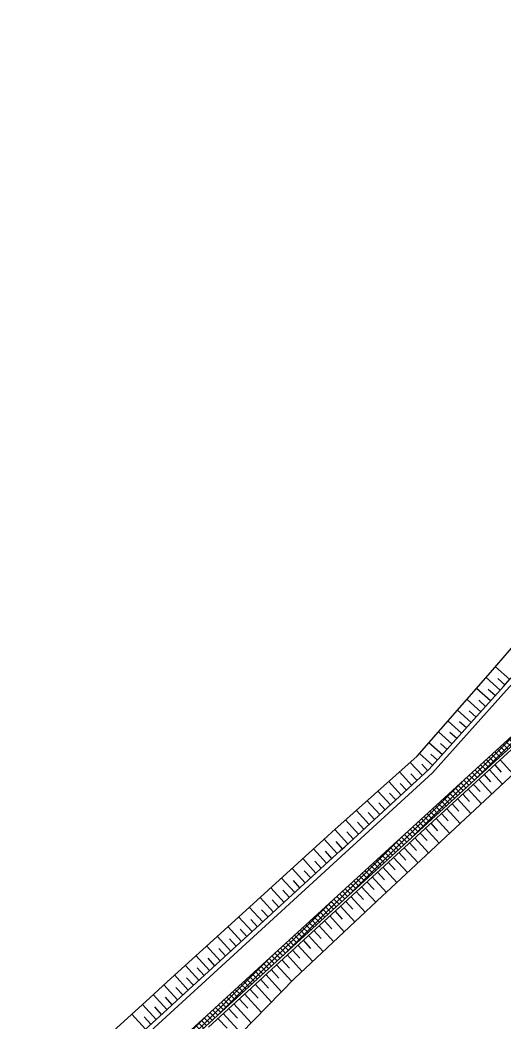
# Model space of a CAD drawing. Header units: metres. Extents: x 2302534 to 2308412, y 452340 to 454783.
# Drawn here: x 2307906.1 to 2308006.9, y 454365.2 to 454573.6 of the extents above; entities that cross this region are included whole.
import ezdxf

# ---------------------------------------------------------------- set-up
doc = ezdxf.new("R2010")
doc.units = ezdxf.units.M
doc.layers.add('АД_серый', color=250, linetype='Continuous')
doc.layers.add('ГП_АД том 3.2.6', color=250, linetype='Continuous', lineweight=40)

# ---------------------------------------------------------------- blocks, each defined once
blk = doc.blocks.new('АД 3.2.6')
at = {"layer": 'АД_серый'}
h = blk.add_hatch(dxfattribs=at)
h.set_pattern_fill('ANSI37', color=256, scale=0.25)
h.set_pattern_definition([(45, (-2306965.9422, -453205.9558), (-0.56126600757, 0.56126600757), []), (135, (-2306965.9422, -453205.9558), (-0.56126600757, -0.56126600757), [])])
edge = h.paths.add_edge_path()
edge.add_line((1053.93, 1206.09), (1054.03, 1208.2))
edge.add_line((1054.03, 1208.2), (1018.62, 1175.79))
edge.add_line((1018.62, 1175.79), (966.99, 1128.52))
edge.add_line((966.99, 1128.52), (878.48, 1047.49))
edge.add_line((878.48, 1047.49), (841.6, 1013.73))
edge.add_line((841.6, 1013.73), (814.31, 988.74))
edge.add_line((814.31, 988.74), (777.44, 954.98))
edge.add_line((777.44, 954.98), (740.56, 921.22))
edge.add_line((740.56, 921.22), (666.8, 853.69))
edge.add_line((666.8, 853.69), (629.92, 819.92))
edge.add_line((629.92, 819.92), (593.04, 786.16))
edge.add_line((593.04, 786.16), (556.17, 752.4))
edge.add_line((556.17, 752.4), (292.42, 510.93))
edge.add_line((292.42, 510.93), (59.06, 297.28))
edge.add_arc((479.25, -161.67), 622.25, 132.47509, 141.1318)
edge.add_line((-5.23, 228.81), (-27.96, 200.61))
edge.add_arc((-516.72, 594.55), 627.75, 312.47523, 321.1318, ccw=False)
edge.add_line((-92.82, 131.54), (-212.23, 22.21))
edge.add_line((-212.23, 22.21), (-211.22, 21.1))
edge.add_line((-211.22, 21.1), (-91.8, 130.43))
edge.add_arc((-516.72, 594.55), 629.25, 312.47523, 321.1318)
edge.add_line((-26.79, 199.67), (-4.06, 227.87))
edge.add_arc((479.25, -161.67), 620.75, 132.47509, 141.1318, ccw=False)
edge.add_line((60.07, 296.18), (293.45, 509.84))
edge.add_line((293.45, 509.84), (557.18, 751.29))
edge.add_line((557.18, 751.29), (594.06, 785.05))
edge.add_line((594.06, 785.05), (630.94, 818.82))
edge.add_line((630.94, 818.82), (667.81, 852.58))
edge.add_line((667.81, 852.58), (741.57, 920.11))
edge.add_line((741.57, 920.11), (778.45, 953.87))
edge.add_line((778.45, 953.87), (815.33, 987.64))
edge.add_line((815.33, 987.64), (842.62, 1012.62))
edge.add_line((842.62, 1012.62), (879.5, 1046.38))
edge.add_line((879.5, 1046.38), (968.01, 1127.42))
edge.add_line((968.01, 1127.42), (1019.63, 1174.69))
edge.add_line((1019.63, 1174.69), (1053.93, 1206.09))
for p, q in [((1047.92, 1214.8, 144.46), (1044.98, 1217.43, 144.46)), ((1045.92, 1212.57, 144.46), (1043.02, 1215.17, 144.46)), ((1046.92, 1213.68, 144.46), (1045.46, 1214.99, 144.46)), ((1043.92, 1210.33, 144.46), (1041.04, 1212.91, 144.46)), ((1044.92, 1211.45, 144.46), (1043.47, 1212.74, 144.46)), ((1041.92, 1208.1, 144.46), (1039.06, 1210.66, 144.46)), ((1042.92, 1209.21, 144.46), (1041.48, 1210.5, 144.46)), ((1039.92, 1205.86, 144.46), (1037.08, 1208.4, 144.46)), ((1040.92, 1206.98, 144.46), (1039.49, 1208.25, 144.46)), ((1037.92, 1203.63, 144.46), (1035.1, 1206.15, 144.46)), ((1038.92, 1204.74, 144.46), (1037.5, 1206.01, 144.46)), ((1035.92, 1201.39, 144.46), (1033.12, 1203.89, 144.46)), ((1036.92, 1202.51, 144.46), (1035.51, 1203.76, 144.46)), ((1033.92, 1199.16, 144.46), (1031.14, 1201.64, 144.46)), ((1034.92, 1200.27, 144.46), (1033.52, 1201.52, 144.46)), ((1031.92, 1196.92, 144.46), (1029.16, 1199.38, 144.46)), ((1032.92, 1198.04, 144.46), (1031.53, 1199.27, 144.46)), ((1029.78, 1194.82, 144.46), (1027.26, 1197.57, 144.46)), ((1030.88, 1195.83, 144.46), (1029.63, 1197.2, 144.46)), ((1044.81, 1197.05, 149.18), (1046.17, 1195.56, 149.18)), ((1045.91, 1198.07, 149.18), (1048.63, 1195.1, 149.18)), ((1027.57, 1192.79, 144.46), (1025.02, 1195.58, 144.46)), ((1028.67, 1193.81, 144.46), (1027.4, 1195.19, 144.46)), ((1042.59, 1195.03, 149.18), (1043.96, 1193.53, 149.18)), ((1043.7, 1196.04, 149.18), (1046.43, 1193.06, 149.18)), ((1025.35, 1190.77, 144.46), (1022.77, 1193.58, 144.46)), ((1026.46, 1191.78, 144.46), (1025.18, 1193.18, 144.46)), ((1039.27, 1191.99, 149.18), (1042.03, 1188.98, 149.18)), ((1040.38, 1193, 149.18), (1041.76, 1191.5, 149.18)), ((1041.49, 1194.01, 149.18), (1044.23, 1191.02, 149.18)), ((1023.14, 1188.74, 144.46), (1020.53, 1191.59, 144.46)), ((1024.25, 1189.75, 144.46), (1022.95, 1191.17, 144.46)), ((1037.06, 1189.96, 149.18), (1039.83, 1186.94, 149.18)), ((1038.17, 1190.98, 149.18), (1039.55, 1189.47, 149.18)), ((1020.93, 1186.72, 144.46), (1018.29, 1189.6, 144.46)), ((1022.03, 1187.73, 144.46), (1020.72, 1189.16, 144.46)), ((1034.85, 1187.94, 149.18), (1037.64, 1184.89, 149.18)), ((1035.96, 1188.95, 149.18), (1037.34, 1187.43, 149.18)), ((1018.71, 1184.69, 144.46), (1016.05, 1187.6, 144.46)), ((1019.82, 1185.7, 144.46), (1018.5, 1187.15, 144.46)), ((1032.64, 1185.91, 149.18), (1035.44, 1182.84, 149.18)), ((1033.74, 1186.92, 149.18), (1035.14, 1185.4, 149.18)), ((1014.29, 1180.64, 144.46), (1011.56, 1183.62, 144.46)), ((1016.5, 1182.66, 144.46), (1013.81, 1185.61, 144.46)), ((1017.61, 1183.68, 144.46), (1016.27, 1185.14, 144.46)), ((1030.42, 1183.89, 149.18), (1033.25, 1180.8, 149.18)), ((1031.53, 1184.9, 149.18), (1032.94, 1183.36, 149.18)), ((1012.08, 1178.61, 144.46), (1009.35, 1181.59, 144.46)), ((1015.4, 1181.65, 144.46), (1014.04, 1183.13, 144.46)), ((1028.21, 1181.86, 149.18), (1031.06, 1178.75, 149.18)), ((1029.32, 1182.87, 149.18), (1030.74, 1181.32, 149.18)), ((1009.86, 1176.59, 144.46), (1007.13, 1179.57, 144.46)), ((1013.18, 1179.63, 144.46), (1011.82, 1181.11, 144.46)), ((1026, 1179.83, 149.18), (1028.87, 1176.7, 149.18)), ((1027.1, 1180.85, 149.18), (1028.54, 1179.28, 149.18)), ((1007.65, 1174.56, 144.46), (1004.91, 1177.56, 144.46)), ((1010.97, 1177.6, 144.46), (1009.61, 1179.09, 144.46)), ((1023.79, 1177.81, 149.18), (1026.68, 1174.65, 149.18)), ((1024.89, 1178.82, 149.18), (1026.33, 1177.25, 149.18)), ((1005.44, 1172.54, 144.46), (1002.69, 1175.54, 144.46)), ((1008.76, 1175.57, 144.46), (1007.39, 1177.07, 144.46)), ((1021.57, 1175.78, 149.18), (1024.49, 1172.6, 149.18)), ((1022.68, 1176.8, 149.18), (1024.13, 1175.21, 149.18)), ((1003.23, 1170.51, 144.46), (1000.47, 1173.52, 144.46)), ((1006.55, 1173.55, 144.46), (1005.17, 1175.05, 144.46)), ((1019.36, 1173.76, 149.18), (1022.3, 1170.55, 149.18)), ((1020.47, 1174.77, 149.18), (1021.93, 1173.17, 149.18)), ((1001.01, 1168.48, 144.46), (998.24, 1171.51, 144.46)), ((1004.33, 1171.52, 144.46), (1002.95, 1173.03, 144.46)), ((1017.15, 1171.73, 149.18), (1020.1, 1168.5, 149.18)), ((1018.25, 1172.74, 149.18), (1019.73, 1171.14, 149.18)), ((998.8, 1166.46, 144.46), (996.02, 1169.49, 144.46)), ((1002.12, 1169.5, 144.46), (1000.74, 1171.01, 144.46)), ((1014.93, 1169.7, 149.18), (1017.91, 1166.45, 149.18)), ((1016.04, 1170.72, 149.18), (1017.52, 1169.1, 149.18)), ((996.59, 1164.43, 144.46), (993.8, 1167.48, 144.46)), ((997.69, 1165.44, 144.46), (996.3, 1166.96, 144.46)), ((999.91, 1167.47, 144.46), (998.52, 1168.99, 144.46)), ((1012.72, 1167.68, 149.18), (1015.73, 1164.4, 149.18)), ((1013.83, 1168.69, 149.18), (1015.32, 1167.06, 149.18)), ((994.38, 1162.41, 144.46), (991.58, 1165.46, 144.46)), ((995.48, 1163.42, 144.46), (994.09, 1164.94, 144.46)), ((1010.51, 1165.65, 149.18), (1013.54, 1162.35, 149.18)), ((1011.62, 1166.67, 149.18), (1013.12, 1165.02, 149.18)), ((992.16, 1160.38, 144.46), (989.35, 1163.45, 144.46)), ((993.27, 1161.39, 144.46), (991.87, 1162.92, 144.46)), ((1008.3, 1163.63, 149.18), (1011.35, 1160.3, 149.18)), ((1009.4, 1164.64, 149.18), (1010.92, 1162.98, 149.18)), ((989.95, 1158.35, 144.46), (987.13, 1161.44, 144.46)), ((991.06, 1159.37, 144.46), (989.65, 1160.91, 144.46)), ((1006.08, 1161.6, 149.18), (1009.16, 1158.24, 149.18)), ((1007.19, 1162.61, 149.18), (1008.72, 1160.94, 149.18)), ((987.74, 1156.33, 144.46), (984.9, 1159.42, 144.46)), ((988.84, 1157.34, 144.46), (987.43, 1158.89, 144.46)), ((1003.87, 1159.58, 149.18), (1006.97, 1156.19, 149.18)), ((1004.98, 1160.59, 149.18), (1006.52, 1158.9, 149.18)), ((985.52, 1154.3, 144.46), (982.68, 1157.41, 144.46)), ((986.63, 1155.32, 144.46), (985.21, 1156.87, 144.46)), ((1000.55, 1156.54, 149.18), (1002.12, 1154.83, 149.18)), ((1001.66, 1157.55, 149.18), (1004.78, 1154.14, 149.18)), ((1002.76, 1158.56, 149.18), (1004.32, 1156.86, 149.18)), ((983.31, 1152.28, 144.46), (980.45, 1155.4, 144.46)), ((984.42, 1153.29, 144.46), (982.99, 1154.85, 144.46)), ((998.34, 1154.51, 149.18), (999.95, 1152.75, 149.18)), ((999.45, 1155.52, 149.18), (1002.62, 1152.06, 149.18)), ((981.1, 1150.25, 144.46), (978.23, 1153.39, 144.46)), ((982.21, 1151.26, 144.46), (980.77, 1152.83, 144.46)), ((996.13, 1152.49, 149.18), (997.79, 1150.66, 149.18)), ((997.23, 1153.5, 149.18), (1000.51, 1149.92, 149.18)), ((978.89, 1148.23, 144.46), (976.01, 1151.36, 144.46)), ((979.99, 1149.24, 144.46), (978.55, 1150.81, 144.46)), ((993.91, 1150.46, 149.18), (995.64, 1148.58, 149.18)), ((995.02, 1151.47, 149.18), (998.41, 1147.77, 149.18)), ((976.67, 1146.2, 144.46), (973.82, 1149.31, 144.46)), ((977.78, 1147.21, 144.46), (976.35, 1148.78, 144.46)), ((991.7, 1148.43, 149.18), (993.48, 1146.49, 149.18)), ((992.81, 1149.45, 149.18), (996.31, 1145.62, 149.18)), ((974.46, 1144.17, 144.46), (971.62, 1147.28, 144.46)), ((975.57, 1145.19, 144.46), (974.15, 1146.74, 144.46)), ((989.49, 1146.41, 149.18), (991.32, 1144.41, 149.18)), ((990.6, 1147.42, 149.18), (994.2, 1143.48, 149.18)), ((972.25, 1142.15, 144.46), (969.4, 1145.26, 144.46)), ((973.35, 1143.16, 144.46), (971.93, 1144.71, 144.46)), ((987.28, 1144.38, 149.18), (989.16, 1142.32, 149.18)), ((988.38, 1145.4, 149.18), (992.1, 1141.33, 149.18))]:
    blk.add_line(p, q, dxfattribs=at)
blk.add_lwpolyline([(1155.02, 1308.13), (1142.51, 1296.67), (1105.62, 1262.91), (1078.63, 1242.73), (1077.45, 1241.85), (1066.39, 1231.72), (1055.33, 1221.59), (1048.63, 1214.1), (1047.29, 1212.6), (1031.87, 1195.38), (736.84, 925.27), (717.75, 911.01), (708.67, 904.22), (686.54, 883.96), (663.09, 857.75), (404.94, 621.4)], dxfattribs=at)
blk.add_lwpolyline([(59.06, 297.28), (1052.55, 1206.85), (1054.03, 1208.2), (1057.4, 1204.52), (1064.78, 1211.27), (1075.84, 1221.4), (1072.46, 1225.09), (1073.94, 1226.44), (1221.37, 1361.42, -0.009404), (1277.72, 1411.09), (1417.2, 1529.46), (1424.53, 1535.68, 0.001297), (1432.44, 1542.43, 0.001252), (1440.29, 1548.66), (1441.58, 1549.7), (1441.62, 1549.73, -0.009857), (1446.52, 1553.48), (1448.07, 1554.68)], format="xyb", dxfattribs=at)
at = {"layer": 'АД_серый', "flags": 128}
blk.add_lwpolyline([(1448.99, 1553.5), (1448.85, 1553.38), (1448.22, 1552.9), (1447.45, 1552.31, 0.009857), (1442.6, 1548.59), (1442.57, 1548.57), (1441.27, 1547.53, -0.001252), (1433.41, 1541.29, -0.001297), (1425.5, 1534.54), (1418.17, 1528.31), (1278.69, 1409.95, 0.009404), (1222.38, 1360.31), (1074.58, 1224.99), (1077.96, 1221.31), (1065.79, 1210.16), (1057.31, 1202.4), (1053.93, 1206.09), (60.07, 296.18, 0.03779), (-4.06, 227.87), (-26.79, 199.67, -0.037789), (-91.8, 130.43), (-211.22, 21.1), (-212.23, 22.21)], format="xyb", dxfattribs=at)
at = {"layer": 'АД_серый', "linetype": 'Continuous', "flags": 128}
for points in [[(985.31, 1142.58), (1000.06, 1156.08), (1018.5, 1172.97), (1019.39, 1173.78), (1036.94, 1189.85), (1053.9, 1205.38), (1057.28, 1201.69), (1066.13, 1209.79), (1078.67, 1221.27), (1075.29, 1224.96), (1084.88, 1233.74), (1110.69, 1257.38), (1129.13, 1274.26), (1147.57, 1291.14), (1154.42, 1297.41), (1159.71, 1302.25), (1161.26, 1300.57), (1167.48, 1306.42), (1174.22, 1312.74), (1174.22, 1312.74), (1185.71, 1323.53), (1187.17, 1324.93)], [(954.58, 1131.71), (967.76, 1143.76), (973.04, 1148.58), (976.69, 1151.99), (991.52, 1165.41), (1010.04, 1182.21), (1010.92, 1183.04), (1028.69, 1198.85), (1043.96, 1216.24), (1045.27, 1217.77), (1051.86, 1225.38), (1062.55, 1234.43), (1063.31, 1235.08), (1064.83, 1236.39), (1074.55, 1245.02), (1102.89, 1265.9), (1121.44, 1282.66), (1140.33, 1299.05), (1147.25, 1305.25), (1152.59, 1310.04)], [(970.61, 1140.65), (975.88, 1145.47), (979.57, 1148.85), (994.32, 1162.35), (1012.76, 1179.24), (1013.65, 1180.05), (1031.2, 1196.12), (1046.61, 1213.34), (1047.95, 1214.84), (1054.65, 1222.33), (1064.97, 1231.79), (1065.71, 1232.46), (1067.19, 1233.81), (1076.78, 1242.59), (1104.95, 1263.65), (1123.39, 1280.53), (1141.83, 1297.41), (1148.69, 1303.68), (1153.97, 1308.52)], [(989.18, 1138.35), (1003.2, 1152.66), (1021.44, 1169.75), (1022.33, 1170.58), (1039.7, 1186.83), (1053.03, 1199.17), (1057.62, 1197.98), (1061.58, 1199.95), (1068.9, 1206.76), (1078.12, 1215.39), (1079.31, 1215.7)]]:
    blk.add_lwpolyline(points, dxfattribs=at)

msp = doc.modelspace()

# ---------------------------------------------------------------- block references
at = {"layer": 'ГП_АД том 3.2.6'}
msp.add_blockref('АД 3.2.6', (2306959.994, 453221.76), dxfattribs=at)

doc.saveas('drawing.dxf')
